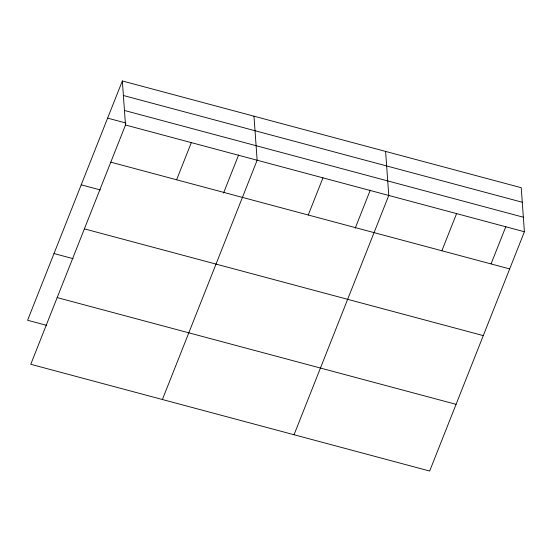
<?xml version="1.0" encoding="UTF-8"?>
<svg xmlns="http://www.w3.org/2000/svg" width="552" height="552" viewBox="0 0 552 552"><rect width="100%" height="100%" fill="white"/><g stroke="black" fill="none" stroke-linecap="round" stroke-linejoin="round"><path stroke-width="0.83" d="M122.337 80.965L125.504 125.007L30.767 364.292L429.663 471.035L524.4 231.75L521.233 187.708L122.337 80.965L27.6 320.25L46.761 325.376M176.612 179.786L191.323 142.623M223.539 193.055L238.63 154.94M162.398 399.517L257.142 160.232L253.975 116.189M308.244 215.011L322.961 177.847M355.177 228.28L370.268 190.164M294.037 434.741L388.774 195.456L385.606 151.414M441.876 250.767L456.587 213.603M491.114 263.773L505.894 226.458M123.386 95.503L522.275 202.239M124.462 110.476L523.358 217.212M107.626 118.128L125.953 123.034M125.504 125.007L524.4 231.75M110.793 162.171L509.689 268.914M81.22 184.83L100.381 189.957M84.387 228.873L483.276 335.609M54.006 253.547L73.168 258.681M57.173 297.597L456.069 404.333"/></g></svg>
